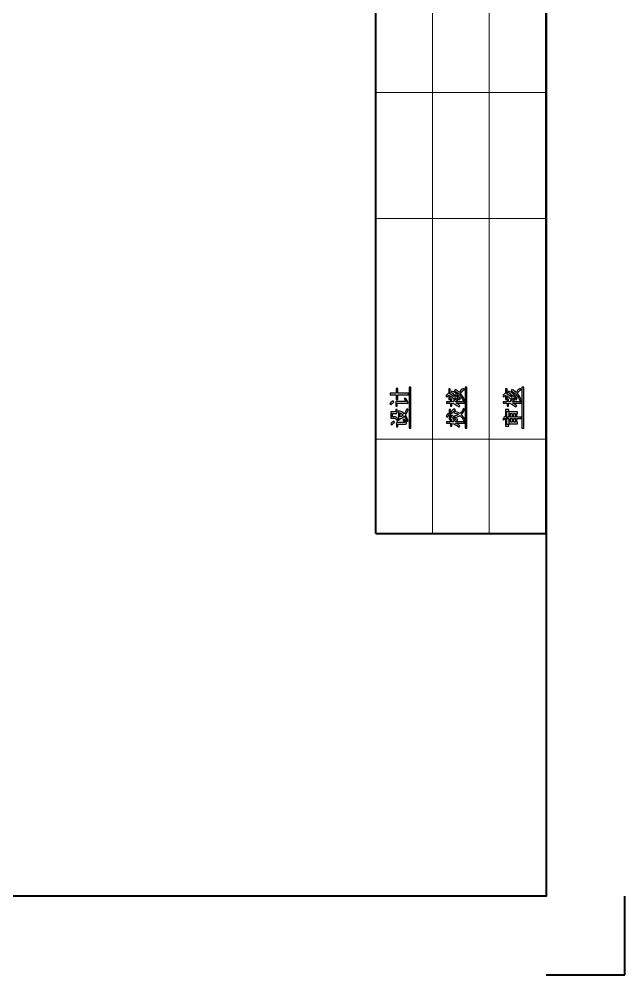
# Model space of a CAD drawing. Header units: millimetres. Extents: x -672 to 672, y -225 to 223.
# Drawn here: x -342.2 to -227, y -183.6 to -1.7 of the extents above; entities that cross this region are included whole.
import ezdxf

# ---------------------------------------------------------------- set-up
doc = ezdxf.new("R2010")
doc.units = ezdxf.units.MM
doc.header["$MEASUREMENT"] = 0
doc.layers.add('layer 1', color=7, linetype='Continuous')

msp = doc.modelspace()

# ---------------------------------------------------------------- linework, layer by layer
at = {"layer": 'layer 1', "lineweight": 40}
msp.add_open_spline([(-657.4845, 116.3825), (-657.4845, 116.3825), (-657.4845, -168.6175), (-657.4845, -168.6175), (-657.4845, -168.6175), (-241.9845, -168.6175), (-241.9845, -168.6175), (-241.9845, -168.6175), (-241.9845, 116.3825), (-241.9845, 116.3825), (-241.9845, 116.3825), (-657.4845, 116.3825), (-657.4845, 116.3825)], degree=3, knots=[0, 0, 0, 0, 0.25, 0.25, 0.25, 0.5, 0.5, 0.5, 0.75, 0.75, 0.75, 1, 1, 1, 1], dxfattribs=at)
for points in [[(-274.3845, -99.6175), (-274.3845, -99.6175), (-274.3845, 116.3825), (-274.3845, 116.3825)], [(-241.9845, -99.6175), (-241.9845, -99.6175), (-241.9845, 116.3825), (-241.9845, 116.3825)], [(-274.3845, -99.6175), (-274.3845, -99.6175), (-241.9845, -99.6175), (-241.9845, -99.6175)]]:
    msp.add_open_spline(points, degree=3, dxfattribs=at)
at = {"layer": 'layer 1', "lineweight": 9}
for points in [[(-263.5845, -99.6175), (-263.5845, -99.6175), (-263.5845, 116.3825), (-263.5845, 116.3825)], [(-252.7845, -99.6175), (-252.7845, -99.6175), (-252.7845, 116.3825), (-252.7845, 116.3825)], [(-274.3845, -15.6175), (-274.3845, -15.6175), (-241.9845, -15.6175), (-241.9845, -15.6175)], [(-274.3845, -39.6175), (-274.3845, -39.6175), (-241.9845, -39.6175), (-241.9845, -39.6175)], [(-274.3845, -81.6175), (-274.3845, -81.6175), (-241.9845, -81.6175), (-241.9845, -81.6175)]]:
    msp.add_open_spline(points, degree=3, dxfattribs=at)
at = {"layer": 'layer 1'}
for points, knots in [([(-270.204, -71.9736), (-270.204, -71.9736), (-270.204, -72.8791), (-270.204, -72.8791), (-270.204, -72.8791), (-268.1506, -72.8791), (-268.1506, -72.8791), (-268.1506, -72.8791), (-268.1506, -73.1753), (-268.1506, -73.1753), (-268.1506, -73.1753), (-270.204, -73.1753), (-270.204, -73.1753), (-270.204, -73.1753), (-270.204, -74.0814), (-270.204, -74.0814), (-270.204, -74.0814), (-270.4885, -74.0814), (-270.4885, -74.0814), (-270.4885, -74.0814), (-270.4885, -73.1753), (-270.4885, -73.1753), (-270.4885, -73.1753), (-271.6429, -73.1753), (-271.6429, -73.1753), (-271.6429, -73.1753), (-271.6429, -72.8791), (-271.6429, -72.8791), (-271.6429, -72.8791), (-270.4885, -72.8791), (-270.4885, -72.8791), (-270.4885, -72.8791), (-270.4885, -71.9736), (-270.4885, -71.9736), (-270.4885, -71.9736), (-270.204, -71.9736), (-270.204, -71.9736)], [0, 0, 0, 0, 0.08333333, 0.08333333, 0.08333333, 0.16666667, 0.16666667, 0.16666667, 0.25, 0.25, 0.25, 0.33333333, 0.33333333, 0.33333333, 0.41666667, 0.41666667, 0.41666667, 0.5, 0.5, 0.5, 0.58333333, 0.58333333, 0.58333333, 0.66666667, 0.66666667, 0.66666667, 0.75, 0.75, 0.75, 0.83333333, 0.83333333, 0.83333333, 0.91666667, 0.91666667, 0.91666667, 1, 1, 1, 1]), ([(-268.0538, -79.5064), (-268.0538, -79.5064), (-268.0538, -71.7286), (-268.0538, -71.7286), (-268.0538, -71.7286), (-267.7003, -71.7286), (-267.7003, -71.7286), (-267.7003, -71.7286), (-267.7003, -79.5064), (-267.7003, -79.5064), (-267.7003, -79.5064), (-268.0538, -79.5064), (-268.0538, -79.5064)], [0, 0, 0, 0, 0.25, 0.25, 0.25, 0.5, 0.5, 0.5, 0.75, 0.75, 0.75, 1, 1, 1, 1]), ([(-260.2035, -72.0397), (-260.2035, -72.0397), (-260.2035, -73.0463), (-260.2035, -73.0463), (-259.8859, -73.2161), (-259.6785, -73.3678), (-259.5826, -73.5019), (-259.5826, -73.5019), (-259.5748, -73.4948), (-259.5748, -73.4948), (-259.5748, -73.4948), (-259.6318, -72.9419), (-259.6318, -72.9419), (-259.7608, -72.8596), (-259.8918, -72.7883), (-260.0246, -72.7274), (-260.0246, -72.7274), (-259.8976, -72.4675), (-259.8976, -72.4675), (-259.1218, -72.8421), (-258.5838, -73.323), (-258.2837, -73.9103), (-258.2837, -73.9103), (-258.4885, -74.2065), (-258.4885, -74.2065), (-258.6382, -73.8474), (-258.9169, -73.4929), (-259.3259, -73.1435), (-259.3207, -73.218), (-259.2857, -73.454), (-259.2196, -73.8513), (-259.2196, -73.8513), (-259.497, -74.0075), (-259.497, -74.0075), (-259.7576, -73.6905), (-259.9935, -73.4864), (-260.2035, -73.3937), (-260.2035, -73.3937), (-260.2035, -74.0697), (-260.2035, -74.0697), (-260.2035, -74.0697), (-260.4881, -74.0697), (-260.4881, -74.0697), (-260.4881, -74.0697), (-260.4881, -73.2213), (-260.4881, -73.2213), (-260.5969, -73.3094), (-260.711, -73.4443), (-260.8303, -73.6257), (-260.8303, -73.6257), (-261.0293, -73.3879), (-261.0293, -73.3879), (-260.8964, -73.2018), (-260.7331, -73.034), (-260.5393, -72.883), (-260.5393, -72.883), (-260.4919, -72.9497), (-260.4919, -72.9497), (-260.4919, -72.9497), (-260.4842, -72.9497), (-260.4842, -72.9497), (-260.4842, -72.9497), (-260.4842, -72.0397), (-260.4842, -72.0397), (-260.4842, -72.0397), (-260.2035, -72.0397), (-260.2035, -72.0397)], [0, 0, 0, 0, 0.04545455, 0.04545455, 0.04545455, 0.09090909, 0.09090909, 0.09090909, 0.13636364, 0.13636364, 0.13636364, 0.18181818, 0.18181818, 0.18181818, 0.22727273, 0.22727273, 0.22727273, 0.27272727, 0.27272727, 0.27272727, 0.31818182, 0.31818182, 0.31818182, 0.36363636, 0.36363636, 0.36363636, 0.40909091, 0.40909091, 0.40909091, 0.45454545, 0.45454545, 0.45454545, 0.5, 0.5, 0.5, 0.54545455, 0.54545455, 0.54545455, 0.59090909, 0.59090909, 0.59090909, 0.63636364, 0.63636364, 0.63636364, 0.68181818, 0.68181818, 0.68181818, 0.72727273, 0.72727273, 0.72727273, 0.77272727, 0.77272727, 0.77272727, 0.81818182, 0.81818182, 0.81818182, 0.86363636, 0.86363636, 0.86363636, 0.90909091, 0.90909091, 0.90909091, 0.95454545, 0.95454545, 0.95454545, 1, 1, 1, 1]), ([(-257.7159, -71.9509), (-257.7159, -71.9509), (-257.5124, -72.1881), (-257.5124, -72.1881), (-257.7911, -72.3022), (-258.0322, -72.5556), (-258.2364, -72.9497), (-257.97, -73.2343), (-257.725, -73.6251), (-257.5014, -74.1209), (-257.5014, -74.1209), (-257.7308, -74.3698), (-257.7308, -74.3698), (-257.9181, -73.8993), (-258.1359, -73.5175), (-258.3842, -73.2252), (-258.6324, -72.9322), (-258.9688, -72.6658), (-259.3946, -72.4254), (-259.3946, -72.4254), (-259.2825, -72.1713), (-259.2825, -72.1713), (-258.9403, -72.356), (-258.6635, -72.5453), (-258.4509, -72.7391), (-258.2506, -72.3716), (-258.0056, -72.1091), (-257.7159, -71.9509)], [0, 0, 0, 0, 0.11111111, 0.11111111, 0.11111111, 0.22222222, 0.22222222, 0.22222222, 0.33333333, 0.33333333, 0.33333333, 0.44444444, 0.44444444, 0.44444444, 0.55555556, 0.55555556, 0.55555556, 0.66666667, 0.66666667, 0.66666667, 0.77777778, 0.77777778, 0.77777778, 0.88888889, 0.88888889, 0.88888889, 1, 1, 1, 1]), ([(-257.3851, -79.5064), (-257.3851, -79.5064), (-257.3851, -71.7286), (-257.3851, -71.7286), (-257.3851, -71.7286), (-257.0316, -71.7286), (-257.0316, -71.7286), (-257.0316, -71.7286), (-257.0316, -79.5064), (-257.0316, -79.5064), (-257.0316, -79.5064), (-257.3851, -79.5064), (-257.3851, -79.5064)], [0, 0, 0, 0, 0.25, 0.25, 0.25, 0.5, 0.5, 0.5, 0.75, 0.75, 0.75, 1, 1, 1, 1]), ([(-249.4035, -72.0397), (-249.4035, -72.0397), (-249.4035, -73.0463), (-249.4035, -73.0463), (-249.0859, -73.2161), (-248.8785, -73.3678), (-248.7826, -73.5019), (-248.7826, -73.5019), (-248.7748, -73.4948), (-248.7748, -73.4948), (-248.7748, -73.4948), (-248.8318, -72.9419), (-248.8318, -72.9419), (-248.9608, -72.8596), (-249.0918, -72.7883), (-249.2246, -72.7274), (-249.2246, -72.7274), (-249.0976, -72.4675), (-249.0976, -72.4675), (-248.3218, -72.8421), (-247.7838, -73.323), (-247.4837, -73.9103), (-247.4837, -73.9103), (-247.6885, -74.2065), (-247.6885, -74.2065), (-247.8382, -73.8474), (-248.1169, -73.4929), (-248.5259, -73.1435), (-248.5207, -73.218), (-248.4857, -73.454), (-248.4196, -73.8513), (-248.4196, -73.8513), (-248.697, -74.0075), (-248.697, -74.0075), (-248.9576, -73.6905), (-249.1935, -73.4864), (-249.4035, -73.3937), (-249.4035, -73.3937), (-249.4035, -74.0697), (-249.4035, -74.0697), (-249.4035, -74.0697), (-249.6881, -74.0697), (-249.6881, -74.0697), (-249.6881, -74.0697), (-249.6881, -73.2213), (-249.6881, -73.2213), (-249.7969, -73.3094), (-249.911, -73.4443), (-250.0303, -73.6257), (-250.0303, -73.6257), (-250.2293, -73.3879), (-250.2293, -73.3879), (-250.0964, -73.2018), (-249.9331, -73.034), (-249.7393, -72.883), (-249.7393, -72.883), (-249.6919, -72.9497), (-249.6919, -72.9497), (-249.6919, -72.9497), (-249.6842, -72.9497), (-249.6842, -72.9497), (-249.6842, -72.9497), (-249.6842, -72.0397), (-249.6842, -72.0397), (-249.6842, -72.0397), (-249.4035, -72.0397), (-249.4035, -72.0397)], [0, 0, 0, 0, 0.04545455, 0.04545455, 0.04545455, 0.09090909, 0.09090909, 0.09090909, 0.13636364, 0.13636364, 0.13636364, 0.18181818, 0.18181818, 0.18181818, 0.22727273, 0.22727273, 0.22727273, 0.27272727, 0.27272727, 0.27272727, 0.31818182, 0.31818182, 0.31818182, 0.36363636, 0.36363636, 0.36363636, 0.40909091, 0.40909091, 0.40909091, 0.45454545, 0.45454545, 0.45454545, 0.5, 0.5, 0.5, 0.54545455, 0.54545455, 0.54545455, 0.59090909, 0.59090909, 0.59090909, 0.63636364, 0.63636364, 0.63636364, 0.68181818, 0.68181818, 0.68181818, 0.72727273, 0.72727273, 0.72727273, 0.77272727, 0.77272727, 0.77272727, 0.81818182, 0.81818182, 0.81818182, 0.86363636, 0.86363636, 0.86363636, 0.90909091, 0.90909091, 0.90909091, 0.95454545, 0.95454545, 0.95454545, 1, 1, 1, 1]), ([(-246.9159, -71.9509), (-246.9159, -71.9509), (-246.7124, -72.1881), (-246.7124, -72.1881), (-246.9911, -72.3022), (-247.2322, -72.5556), (-247.4364, -72.9497), (-247.17, -73.2343), (-246.925, -73.6251), (-246.7014, -74.1209), (-246.7014, -74.1209), (-246.9308, -74.3698), (-246.9308, -74.3698), (-247.1181, -73.8993), (-247.3359, -73.5175), (-247.5842, -73.2252), (-247.8324, -72.9322), (-248.1688, -72.6658), (-248.5946, -72.4254), (-248.5946, -72.4254), (-248.4825, -72.1713), (-248.4825, -72.1713), (-248.1403, -72.356), (-247.8635, -72.5453), (-247.6509, -72.7391), (-247.4506, -72.3716), (-247.2056, -72.1091), (-246.9159, -71.9509)], [0, 0, 0, 0, 0.11111111, 0.11111111, 0.11111111, 0.22222222, 0.22222222, 0.22222222, 0.33333333, 0.33333333, 0.33333333, 0.44444444, 0.44444444, 0.44444444, 0.55555556, 0.55555556, 0.55555556, 0.66666667, 0.66666667, 0.66666667, 0.77777778, 0.77777778, 0.77777778, 0.88888889, 0.88888889, 0.88888889, 1, 1, 1, 1]), ([(-246.5851, -79.5064), (-246.5851, -79.5064), (-246.5851, -71.7286), (-246.5851, -71.7286), (-246.5851, -71.7286), (-246.2316, -71.7286), (-246.2316, -71.7286), (-246.2316, -71.7286), (-246.2316, -79.5064), (-246.2316, -79.5064), (-246.2316, -79.5064), (-246.5851, -79.5064), (-246.5851, -79.5064)], [0, 0, 0, 0, 0.25, 0.25, 0.25, 0.5, 0.5, 0.5, 0.75, 0.75, 0.75, 1, 1, 1, 1]), ([(-271.0945, -74.3568), (-271.0945, -74.3568), (-270.9079, -74.6018), (-270.9079, -74.6018), (-271.1107, -74.6991), (-271.3065, -74.8643), (-271.4951, -75.097), (-271.4951, -75.097), (-271.6733, -74.8864), (-271.6733, -74.8864), (-271.5243, -74.6686), (-271.3311, -74.4923), (-271.0945, -74.3568)], [0, 0, 0, 0, 0.25, 0.25, 0.25, 0.5, 0.5, 0.5, 0.75, 0.75, 0.75, 1, 1, 1, 1]), ([(-268.6406, -73.8837), (-268.6406, -73.8837), (-268.2213, -74.6453), (-268.2213, -74.6453), (-268.2213, -74.6453), (-268.4702, -74.8203), (-268.4702, -74.8203), (-268.5104, -74.7807), (-268.5648, -74.7613), (-268.6335, -74.7613), (-268.6335, -74.7613), (-270.3005, -74.7613), (-270.3005, -74.7613), (-270.3005, -74.7613), (-270.3005, -75.3291), (-270.3005, -75.3291), (-270.3005, -75.3291), (-270.5851, -75.3291), (-270.5851, -75.3291), (-270.5851, -75.3291), (-270.5851, -74.467), (-270.5851, -74.467), (-270.5851, -74.467), (-268.6445, -74.467), (-268.6445, -74.467), (-268.6445, -74.467), (-268.9634, -73.8837), (-268.9634, -73.8837), (-268.9634, -73.8837), (-268.6406, -73.8837), (-268.6406, -73.8837)], [0, 0, 0, 0, 0.1, 0.1, 0.1, 0.2, 0.2, 0.2, 0.3, 0.3, 0.3, 0.4, 0.4, 0.4, 0.5, 0.5, 0.5, 0.6, 0.6, 0.6, 0.7, 0.7, 0.7, 0.8, 0.8, 0.8, 0.9, 0.9, 0.9, 1, 1, 1, 1]), ([(-258.9254, -73.9103), (-258.9254, -73.9103), (-258.7581, -74.178), (-258.7581, -74.178), (-258.9416, -74.2376), (-259.1179, -74.3426), (-259.2864, -74.4936), (-259.2864, -74.4936), (-257.4787, -74.4936), (-257.4787, -74.4936), (-257.4787, -74.4936), (-257.4787, -74.7898), (-257.4787, -74.7898), (-257.4787, -74.7898), (-259.0809, -74.7898), (-259.0809, -74.7898), (-259.0809, -74.7898), (-259.0809, -74.7969), (-259.0809, -74.7969), (-258.9014, -74.8618), (-258.6603, -75.016), (-258.3576, -75.2604), (-258.3576, -75.2604), (-258.5326, -75.4976), (-258.5326, -75.4976), (-259.1043, -75.0575), (-259.5631, -74.8209), (-259.9093, -74.7898), (-259.9093, -74.7898), (-259.9093, -75.3213), (-259.9093, -75.3213), (-259.9093, -75.3213), (-260.1841, -75.3213), (-260.1841, -75.3213), (-260.1841, -75.3213), (-260.1841, -74.7898), (-260.1841, -74.7898), (-260.1841, -74.7898), (-260.9476, -74.7898), (-260.9476, -74.7898), (-260.9476, -74.7898), (-260.9437, -74.4936), (-260.9437, -74.4936), (-260.9437, -74.4936), (-260.1841, -74.4936), (-260.1841, -74.4936), (-260.1841, -74.4936), (-260.188, -74.0302), (-260.188, -74.0302), (-260.188, -74.0302), (-259.9093, -74.0302), (-259.9093, -74.0302), (-259.9093, -74.0302), (-259.9093, -74.4968), (-259.9093, -74.4968), (-259.9093, -74.4968), (-259.5236, -74.4968), (-259.5236, -74.4968), (-259.5236, -74.4968), (-259.5787, -74.3815), (-259.5787, -74.3815), (-259.4115, -74.1812), (-259.1937, -74.0243), (-258.9254, -73.9103)], [0, 0, 0, 0, 0.04761905, 0.04761905, 0.04761905, 0.0952381, 0.0952381, 0.0952381, 0.14285714, 0.14285714, 0.14285714, 0.19047619, 0.19047619, 0.19047619, 0.23809524, 0.23809524, 0.23809524, 0.28571429, 0.28571429, 0.28571429, 0.33333333, 0.33333333, 0.33333333, 0.38095238, 0.38095238, 0.38095238, 0.42857143, 0.42857143, 0.42857143, 0.47619048, 0.47619048, 0.47619048, 0.52380952, 0.52380952, 0.52380952, 0.57142857, 0.57142857, 0.57142857, 0.61904762, 0.61904762, 0.61904762, 0.66666667, 0.66666667, 0.66666667, 0.71428571, 0.71428571, 0.71428571, 0.76190476, 0.76190476, 0.76190476, 0.80952381, 0.80952381, 0.80952381, 0.85714286, 0.85714286, 0.85714286, 0.9047619, 0.9047619, 0.9047619, 0.95238095, 0.95238095, 0.95238095, 1, 1, 1, 1]), ([(-248.1254, -73.9103), (-248.1254, -73.9103), (-247.9581, -74.178), (-247.9581, -74.178), (-248.1416, -74.2376), (-248.3179, -74.3426), (-248.4864, -74.4936), (-248.4864, -74.4936), (-246.6787, -74.4936), (-246.6787, -74.4936), (-246.6787, -74.4936), (-246.6787, -74.7898), (-246.6787, -74.7898), (-246.6787, -74.7898), (-248.2809, -74.7898), (-248.2809, -74.7898), (-248.2809, -74.7898), (-248.2809, -74.7969), (-248.2809, -74.7969), (-248.1014, -74.8618), (-247.8603, -75.016), (-247.5576, -75.2604), (-247.5576, -75.2604), (-247.7326, -75.4976), (-247.7326, -75.4976), (-248.3043, -75.0575), (-248.7631, -74.8209), (-249.1093, -74.7898), (-249.1093, -74.7898), (-249.1093, -75.3213), (-249.1093, -75.3213), (-249.1093, -75.3213), (-249.3841, -75.3213), (-249.3841, -75.3213), (-249.3841, -75.3213), (-249.3841, -74.7898), (-249.3841, -74.7898), (-249.3841, -74.7898), (-250.1476, -74.7898), (-250.1476, -74.7898), (-250.1476, -74.7898), (-250.1437, -74.4936), (-250.1437, -74.4936), (-250.1437, -74.4936), (-249.3841, -74.4936), (-249.3841, -74.4936), (-249.3841, -74.4936), (-249.388, -74.0302), (-249.388, -74.0302), (-249.388, -74.0302), (-249.1093, -74.0302), (-249.1093, -74.0302), (-249.1093, -74.0302), (-249.1093, -74.4968), (-249.1093, -74.4968), (-249.1093, -74.4968), (-248.7236, -74.4968), (-248.7236, -74.4968), (-248.7236, -74.4968), (-248.7787, -74.3815), (-248.7787, -74.3815), (-248.6115, -74.1812), (-248.3937, -74.0243), (-248.1254, -73.9103)], [0, 0, 0, 0, 0.04761905, 0.04761905, 0.04761905, 0.0952381, 0.0952381, 0.0952381, 0.14285714, 0.14285714, 0.14285714, 0.19047619, 0.19047619, 0.19047619, 0.23809524, 0.23809524, 0.23809524, 0.28571429, 0.28571429, 0.28571429, 0.33333333, 0.33333333, 0.33333333, 0.38095238, 0.38095238, 0.38095238, 0.42857143, 0.42857143, 0.42857143, 0.47619048, 0.47619048, 0.47619048, 0.52380952, 0.52380952, 0.52380952, 0.57142857, 0.57142857, 0.57142857, 0.61904762, 0.61904762, 0.61904762, 0.66666667, 0.66666667, 0.66666667, 0.71428571, 0.71428571, 0.71428571, 0.76190476, 0.76190476, 0.76190476, 0.80952381, 0.80952381, 0.80952381, 0.85714286, 0.85714286, 0.85714286, 0.9047619, 0.9047619, 0.9047619, 0.95238095, 0.95238095, 0.95238095, 1, 1, 1, 1]), ([(-270.2817, -75.9552), (-270.2817, -75.9552), (-270.2817, -76.4452), (-270.2817, -76.4452), (-270.2817, -76.5327), (-270.3096, -76.6027), (-270.366, -76.6552), (-270.4224, -76.7077), (-270.4918, -76.7343), (-270.5741, -76.7343), (-270.5741, -76.7343), (-271.208, -76.7343), (-271.208, -76.7343), (-271.208, -76.7343), (-271.208, -77.3552), (-271.208, -77.3552), (-271.208, -77.3552), (-270.8456, -77.3552), (-270.8456, -77.3552), (-270.6823, -77.3552), (-270.528, -77.4116), (-270.3829, -77.525), (-270.2383, -77.6384), (-270.1301, -77.7804), (-270.0594, -77.9515), (-270.0594, -77.9515), (-270.3044, -78.1602), (-270.3044, -78.1602), (-270.3472, -78.0338), (-270.4088, -77.9288), (-270.4892, -77.8465), (-270.5695, -77.7642), (-270.6441, -77.711), (-270.7128, -77.687), (-270.7808, -77.6631), (-270.8735, -77.6514), (-270.9895, -77.6514), (-270.9895, -77.6514), (-271.4912, -77.6514), (-271.4912, -77.6514), (-271.4912, -77.6514), (-271.4912, -76.4381), (-271.4912, -76.4381), (-271.4912, -76.4381), (-270.6117, -76.4381), (-270.6117, -76.4381), (-270.5812, -76.4381), (-270.5663, -76.4167), (-270.5663, -76.3752), (-270.5663, -76.3752), (-270.5663, -75.9552), (-270.5663, -75.9552), (-270.5663, -75.9552), (-270.2817, -75.9552), (-270.2817, -75.9552)], [0, 0, 0, 0, 0.05555556, 0.05555556, 0.05555556, 0.11111111, 0.11111111, 0.11111111, 0.16666667, 0.16666667, 0.16666667, 0.22222222, 0.22222222, 0.22222222, 0.27777778, 0.27777778, 0.27777778, 0.33333333, 0.33333333, 0.33333333, 0.38888889, 0.38888889, 0.38888889, 0.44444444, 0.44444444, 0.44444444, 0.5, 0.5, 0.5, 0.55555556, 0.55555556, 0.55555556, 0.61111111, 0.61111111, 0.61111111, 0.66666667, 0.66666667, 0.66666667, 0.72222222, 0.72222222, 0.72222222, 0.77777778, 0.77777778, 0.77777778, 0.83333333, 0.83333333, 0.83333333, 0.88888889, 0.88888889, 0.88888889, 0.94444444, 0.94444444, 0.94444444, 1, 1, 1, 1]), ([(-268.4773, -75.8281), (-268.4773, -75.8281), (-268.1967, -76.0407), (-268.1967, -76.0407), (-268.3522, -76.4361), (-268.535, -76.7654), (-268.7456, -77.0285), (-268.5266, -77.3422), (-268.3431, -77.7045), (-268.1967, -78.1148), (-268.1967, -78.1148), (-268.4507, -78.2743), (-268.4507, -78.2743), (-268.6218, -77.7914), (-268.7865, -77.4505), (-268.9446, -77.2508), (-269.1041, -77.4064), (-269.3724, -77.5632), (-269.7496, -77.7214), (-269.7496, -77.7214), (-269.7496, -77.9035), (-269.7496, -77.9035), (-269.7496, -77.9035), (-270.0329, -77.9035), (-270.0329, -77.9035), (-270.0329, -77.9035), (-270.0329, -76.2326), (-270.0329, -76.2326), (-269.6083, -76.2935), (-269.2486, -76.4893), (-268.9524, -76.8192), (-268.7612, -76.5787), (-268.603, -76.2488), (-268.4773, -75.8281)], [0, 0, 0, 0, 0.09090909, 0.09090909, 0.09090909, 0.18181818, 0.18181818, 0.18181818, 0.27272727, 0.27272727, 0.27272727, 0.36363636, 0.36363636, 0.36363636, 0.45454545, 0.45454545, 0.45454545, 0.54545455, 0.54545455, 0.54545455, 0.63636364, 0.63636364, 0.63636364, 0.72727273, 0.72727273, 0.72727273, 0.81818182, 0.81818182, 0.81818182, 0.90909091, 0.90909091, 0.90909091, 1, 1, 1, 1]), ([(-260.1504, -75.963), (-260.1504, -75.963), (-260.1504, -77.8698), (-260.1504, -77.8698), (-260.1504, -77.8698), (-260.433, -77.8731), (-260.433, -77.8731), (-260.433, -77.8731), (-260.433, -77.0246), (-260.433, -77.0246), (-260.5574, -77.0888), (-260.6831, -77.2385), (-260.8108, -77.4725), (-260.8108, -77.4725), (-260.9819, -77.2469), (-260.9819, -77.2469), (-260.921, -77.0557), (-260.7739, -76.8794), (-260.5393, -76.7187), (-260.5393, -76.7187), (-260.433, -76.8386), (-260.433, -76.8386), (-260.433, -76.8386), (-260.433, -75.963), (-260.433, -75.963), (-260.433, -75.963), (-260.1504, -75.963), (-260.1504, -75.963)], [0, 0, 0, 0, 0.11111111, 0.11111111, 0.11111111, 0.22222222, 0.22222222, 0.22222222, 0.33333333, 0.33333333, 0.33333333, 0.44444444, 0.44444444, 0.44444444, 0.55555556, 0.55555556, 0.55555556, 0.66666667, 0.66666667, 0.66666667, 0.77777778, 0.77777778, 0.77777778, 0.88888889, 0.88888889, 0.88888889, 1, 1, 1, 1]), ([(-259.3946, -75.8398), (-259.3946, -75.8398), (-259.2047, -76.077), (-259.2047, -76.077), (-259.4893, -76.2261), (-259.7278, -76.4666), (-259.9203, -76.7965), (-259.9203, -76.7965), (-260.1063, -76.5632), (-260.1063, -76.5632), (-259.9054, -76.2235), (-259.6681, -75.9824), (-259.3946, -75.8398)], [0, 0, 0, 0, 0.25, 0.25, 0.25, 0.5, 0.5, 0.5, 0.75, 0.75, 0.75, 1, 1, 1, 1]), ([(-257.7269, -75.762), (-257.7269, -75.762), (-257.467, -75.963), (-257.467, -75.963), (-257.6394, -76.3869), (-257.863, -76.7077), (-258.1392, -76.9242), (-257.8455, -77.186), (-257.6161, -77.4971), (-257.4502, -77.8582), (-257.4502, -77.8582), (-257.6913, -78.063), (-257.6913, -78.063), (-257.8786, -77.6391), (-258.1067, -77.3189), (-258.3764, -77.1024), (-258.6551, -77.2897), (-258.983, -77.433), (-259.3603, -77.5315), (-259.3603, -77.5315), (-259.4821, -77.2735), (-259.4821, -77.2735), (-259.2021, -77.2152), (-258.915, -77.1011), (-258.6214, -76.9313), (-258.8761, -76.7757), (-259.1743, -76.6733), (-259.5158, -76.6241), (-259.5158, -76.6241), (-259.4076, -76.3486), (-259.4076, -76.3486), (-259.0433, -76.394), (-258.6992, -76.5275), (-258.3764, -76.7492), (-258.0413, -76.4582), (-257.8248, -76.1289), (-257.7269, -75.762)], [0, 0, 0, 0, 0.08333333, 0.08333333, 0.08333333, 0.16666667, 0.16666667, 0.16666667, 0.25, 0.25, 0.25, 0.33333333, 0.33333333, 0.33333333, 0.41666667, 0.41666667, 0.41666667, 0.5, 0.5, 0.5, 0.58333333, 0.58333333, 0.58333333, 0.66666667, 0.66666667, 0.66666667, 0.75, 0.75, 0.75, 0.83333333, 0.83333333, 0.83333333, 0.91666667, 0.91666667, 0.91666667, 1, 1, 1, 1]), ([(-249.0613, -75.9915), (-249.0613, -75.9915), (-249.0613, -76.2857), (-249.0613, -76.2857), (-249.0613, -76.2857), (-249.4243, -76.2857), (-249.4243, -76.2857), (-249.4243, -76.2857), (-249.4243, -78.8647), (-249.4243, -78.8647), (-249.4243, -78.8647), (-249.0613, -78.8647), (-249.0613, -78.8647), (-249.0613, -78.8647), (-249.0613, -79.1609), (-249.0613, -79.1609), (-249.0613, -79.1609), (-249.7075, -79.1609), (-249.7075, -79.1609), (-249.7075, -79.1609), (-249.7075, -77.6287), (-249.7075, -77.6287), (-249.8501, -77.722), (-249.9642, -77.8569), (-250.0491, -78.0332), (-250.0491, -78.0332), (-250.2124, -77.8147), (-250.2124, -77.8147), (-250.1236, -77.6281), (-249.9823, -77.4673), (-249.7885, -77.3325), (-249.7885, -77.3325), (-249.7146, -77.4576), (-249.7146, -77.4576), (-249.7146, -77.4576), (-249.7075, -77.4576), (-249.7075, -77.4576), (-249.7075, -77.4576), (-249.7075, -75.9915), (-249.7075, -75.9915), (-249.7075, -75.9915), (-249.0613, -75.9915), (-249.0613, -75.9915)], [0, 0, 0, 0, 0.07142857, 0.07142857, 0.07142857, 0.14285714, 0.14285714, 0.14285714, 0.21428571, 0.21428571, 0.21428571, 0.28571429, 0.28571429, 0.28571429, 0.35714286, 0.35714286, 0.35714286, 0.42857143, 0.42857143, 0.42857143, 0.5, 0.5, 0.5, 0.57142857, 0.57142857, 0.57142857, 0.64285714, 0.64285714, 0.64285714, 0.71428571, 0.71428571, 0.71428571, 0.78571429, 0.78571429, 0.78571429, 0.85714286, 0.85714286, 0.85714286, 0.92857143, 0.92857143, 0.92857143, 1, 1, 1, 1]), ([(-270.9578, -78.1848), (-270.9578, -78.1848), (-270.7679, -78.4298), (-270.7679, -78.4298), (-270.9753, -78.5283), (-271.1723, -78.693), (-271.3583, -78.9237), (-271.3583, -78.9237), (-271.5346, -78.7163), (-271.5346, -78.7163), (-271.392, -78.5024), (-271.1995, -78.3255), (-270.9578, -78.1848)], [0, 0, 0, 0, 0.25, 0.25, 0.25, 0.5, 0.5, 0.5, 0.75, 0.75, 0.75, 1, 1, 1, 1]), ([(-268.8934, -77.8996), (-268.8934, -77.8996), (-268.4851, -78.6236), (-268.4851, -78.6236), (-268.4851, -78.6236), (-268.734, -78.7941), (-268.734, -78.7941), (-268.7923, -78.7617), (-268.8506, -78.7448), (-268.9083, -78.7448), (-268.9083, -78.7448), (-270.1657, -78.7448), (-270.1657, -78.7448), (-270.1657, -78.7448), (-270.1657, -79.2958), (-270.1657, -79.2958), (-270.1657, -79.2958), (-270.4483, -79.2958), (-270.4483, -79.2958), (-270.4483, -79.2958), (-270.4483, -78.4486), (-270.4483, -78.4486), (-270.4483, -78.4486), (-268.9161, -78.4486), (-268.9161, -78.4486), (-268.9161, -78.4486), (-269.2123, -77.8996), (-269.2123, -77.8996), (-269.2123, -77.8996), (-268.8934, -77.8996), (-268.8934, -77.8996)], [0, 0, 0, 0, 0.1, 0.1, 0.1, 0.2, 0.2, 0.2, 0.3, 0.3, 0.3, 0.4, 0.4, 0.4, 0.5, 0.5, 0.5, 0.6, 0.6, 0.6, 0.7, 0.7, 0.7, 0.8, 0.8, 0.8, 0.9, 0.9, 0.9, 1, 1, 1, 1]), ([(-269.7496, -76.6163), (-269.7496, -76.6163), (-269.7496, -77.4025), (-269.7496, -77.4025), (-269.4677, -77.2807), (-269.2648, -77.1575), (-269.1423, -77.0324), (-269.3309, -76.8438), (-269.5331, -76.7051), (-269.7496, -76.6163)], [0, 0, 0, 0, 0.33333333, 0.33333333, 0.33333333, 0.66666667, 0.66666667, 0.66666667, 1, 1, 1, 1]), ([(-258.8858, -77.7331), (-258.8858, -77.7331), (-258.7413, -77.993), (-258.7413, -77.993), (-258.9299, -78.0578), (-259.0991, -78.1667), (-259.2481, -78.3196), (-259.2481, -78.3196), (-257.4748, -78.3196), (-257.4748, -78.3196), (-257.4748, -78.3196), (-257.4748, -78.612), (-257.4748, -78.612), (-257.4748, -78.612), (-259.1192, -78.612), (-259.1192, -78.612), (-259.1192, -78.612), (-259.1192, -78.6197), (-259.1192, -78.6197), (-258.9014, -78.6956), (-258.6499, -78.8602), (-258.3654, -79.1136), (-258.3654, -79.1136), (-258.5358, -79.3619), (-258.5358, -79.3619), (-258.939, -78.9872), (-259.3927, -78.7396), (-259.8976, -78.6197), (-259.8976, -78.6197), (-259.8976, -79.1648), (-259.8976, -79.1648), (-259.8976, -79.1648), (-260.1769, -79.1648), (-260.1769, -79.1648), (-260.1769, -79.1648), (-260.1769, -78.612), (-260.1769, -78.612), (-260.1769, -78.612), (-260.9307, -78.612), (-260.9307, -78.612), (-260.9307, -78.612), (-260.9307, -78.3196), (-260.9307, -78.3196), (-260.9307, -78.3196), (-260.1808, -78.3196), (-260.1808, -78.3196), (-260.1808, -78.3196), (-260.1808, -77.8964), (-260.1808, -77.8964), (-260.1808, -77.8964), (-259.8976, -77.8964), (-259.8976, -77.8964), (-259.8976, -77.8964), (-259.8976, -78.3196), (-259.8976, -78.3196), (-259.8976, -78.3196), (-259.497, -78.3157), (-259.497, -78.3157), (-259.497, -78.3157), (-259.567, -78.2302), (-259.567, -78.2302), (-259.3279, -77.9735), (-259.101, -77.8076), (-258.8858, -77.7331)], [0, 0, 0, 0, 0.04761905, 0.04761905, 0.04761905, 0.0952381, 0.0952381, 0.0952381, 0.14285714, 0.14285714, 0.14285714, 0.19047619, 0.19047619, 0.19047619, 0.23809524, 0.23809524, 0.23809524, 0.28571429, 0.28571429, 0.28571429, 0.33333333, 0.33333333, 0.33333333, 0.38095238, 0.38095238, 0.38095238, 0.42857143, 0.42857143, 0.42857143, 0.47619048, 0.47619048, 0.47619048, 0.52380952, 0.52380952, 0.52380952, 0.57142857, 0.57142857, 0.57142857, 0.61904762, 0.61904762, 0.61904762, 0.66666667, 0.66666667, 0.66666667, 0.71428571, 0.71428571, 0.71428571, 0.76190476, 0.76190476, 0.76190476, 0.80952381, 0.80952381, 0.80952381, 0.85714286, 0.85714286, 0.85714286, 0.9047619, 0.9047619, 0.9047619, 0.95238095, 0.95238095, 0.95238095, 1, 1, 1, 1]), ([(-259.9546, -77.057), (-259.6532, -77.2418), (-259.4121, -77.4719), (-259.2313, -77.748), (-259.2313, -77.748), (-259.4419, -77.9891), (-259.4419, -77.9891), (-259.5865, -77.7207), (-259.8114, -77.4835), (-260.118, -77.2768), (-260.118, -77.2768), (-259.9546, -77.057), (-259.9546, -77.057)], [0, 0, 0, 0, 0.25, 0.25, 0.25, 0.5, 0.5, 0.5, 0.75, 0.75, 0.75, 1, 1, 1, 1]), ([(-247.3942, -76.4342), (-247.3942, -76.4342), (-247.3942, -76.7304), (-247.3942, -76.7304), (-247.3942, -76.7304), (-247.5252, -76.7304), (-247.5252, -76.7304), (-247.5252, -76.7304), (-247.5252, -77.4252), (-247.5252, -77.4252), (-247.5252, -77.4252), (-246.7053, -77.4252), (-246.7053, -77.4252), (-246.7053, -77.4252), (-246.7053, -77.7214), (-246.7053, -77.7214), (-246.7053, -77.7214), (-247.5252, -77.7214), (-247.5252, -77.7214), (-247.5252, -77.7214), (-247.5252, -78.4182), (-247.5252, -78.4182), (-247.5252, -78.4182), (-247.3942, -78.4182), (-247.3942, -78.4182), (-247.3942, -78.4182), (-247.3942, -78.7124), (-247.3942, -78.7124), (-247.3942, -78.7124), (-249.0464, -78.7124), (-249.0464, -78.7124), (-249.0464, -78.7124), (-249.0464, -77.7214), (-249.0464, -77.7214), (-249.0464, -77.7214), (-249.3141, -77.7214), (-249.3141, -77.7214), (-249.3141, -77.7214), (-249.3141, -77.4252), (-249.3141, -77.4252), (-249.3141, -77.4252), (-249.0464, -77.4252), (-249.0464, -77.4252), (-249.0464, -77.4252), (-249.0464, -76.4342), (-249.0464, -76.4342), (-249.0464, -76.4342), (-247.3942, -76.4342), (-247.3942, -76.4342)], [0, 0, 0, 0, 0.0625, 0.0625, 0.0625, 0.125, 0.125, 0.125, 0.1875, 0.1875, 0.1875, 0.25, 0.25, 0.25, 0.3125, 0.3125, 0.3125, 0.375, 0.375, 0.375, 0.4375, 0.4375, 0.4375, 0.5, 0.5, 0.5, 0.5625, 0.5625, 0.5625, 0.625, 0.625, 0.625, 0.6875, 0.6875, 0.6875, 0.75, 0.75, 0.75, 0.8125, 0.8125, 0.8125, 0.875, 0.875, 0.875, 0.9375, 0.9375, 0.9375, 1, 1, 1, 1]), ([(-248.4235, -76.7304), (-248.4235, -76.7304), (-248.7631, -76.7304), (-248.7631, -76.7304), (-248.7631, -76.7304), (-248.7631, -77.4252), (-248.7631, -77.4252), (-248.7631, -77.4252), (-248.4235, -77.4252), (-248.4235, -77.4252), (-248.4235, -77.4252), (-248.4235, -76.7304), (-248.4235, -76.7304)], [0, 0, 0, 0, 0.25, 0.25, 0.25, 0.5, 0.5, 0.5, 0.75, 0.75, 0.75, 1, 1, 1, 1]), ([(-248.4235, -77.7214), (-248.4235, -77.7214), (-248.7631, -77.7214), (-248.7631, -77.7214), (-248.7631, -77.7214), (-248.7631, -78.4182), (-248.7631, -78.4182), (-248.7631, -78.4182), (-248.4235, -78.4182), (-248.4235, -78.4182), (-248.4235, -78.4182), (-248.4235, -77.7214), (-248.4235, -77.7214)], [0, 0, 0, 0, 0.25, 0.25, 0.25, 0.5, 0.5, 0.5, 0.75, 0.75, 0.75, 1, 1, 1, 1]), ([(-247.8104, -76.7304), (-247.8104, -76.7304), (-248.1403, -76.7304), (-248.1403, -76.7304), (-248.1403, -76.7304), (-248.1403, -77.4252), (-248.1403, -77.4252), (-248.1403, -77.4252), (-247.8104, -77.4252), (-247.8104, -77.4252), (-247.8104, -77.4252), (-247.8104, -76.7304), (-247.8104, -76.7304)], [0, 0, 0, 0, 0.25, 0.25, 0.25, 0.5, 0.5, 0.5, 0.75, 0.75, 0.75, 1, 1, 1, 1]), ([(-247.8104, -77.7214), (-247.8104, -77.7214), (-248.1403, -77.7214), (-248.1403, -77.7214), (-248.1403, -77.7214), (-248.1403, -78.4182), (-248.1403, -78.4182), (-248.1403, -78.4182), (-247.8104, -78.4182), (-247.8104, -78.4182), (-247.8104, -78.4182), (-247.8104, -77.7214), (-247.8104, -77.7214)], [0, 0, 0, 0, 0.25, 0.25, 0.25, 0.5, 0.5, 0.5, 0.75, 0.75, 0.75, 1, 1, 1, 1])]:
    msp.add_open_spline(points, degree=3, knots=knots, dxfattribs=at)
at = {"layer": 'layer 1', "color": 8, "lineweight": 40}
for points in [[(-226.9845, -183.6175), (-226.9845, -183.6175), (-226.9845, -168.6175), (-226.9845, -168.6175)], [(-241.9845, -183.6175), (-241.9845, -183.6175), (-226.9845, -183.6175), (-226.9845, -183.6175)]]:
    msp.add_open_spline(points, degree=3, dxfattribs=at)

doc.saveas('drawing.dxf')
